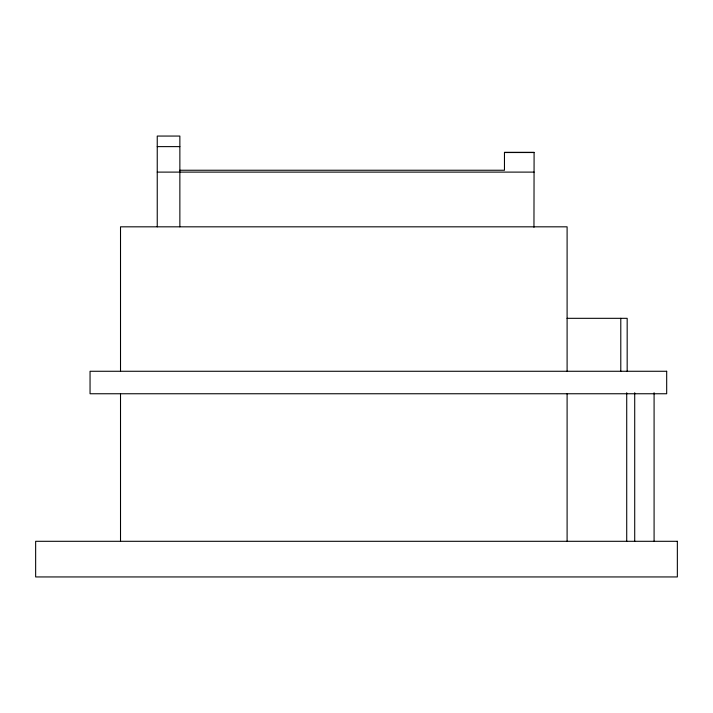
<?xml version="1.0" encoding="UTF-8"?>
<svg xmlns="http://www.w3.org/2000/svg" width="713" height="713" viewBox="0 0 713 713"><rect width="100%" height="100%" fill="white"/><g stroke="black" fill="none" stroke-linecap="round" stroke-linejoin="round"><path stroke-width="1.07" d="M157.243 146.62L179.863 146.62M504.465 152.529L533.957 152.529M179.863 170.247L504.465 170.247L504.465 152.324L534.099 152.324L533.957 227.278M157.243 172.109L534.099 172.109M567.031 318.319L627.173 318.319L627.173 371.268M654.088 392.738L654.088 541.301M634.713 392.738L634.713 541.301M626.718 392.729L626.718 541.301M620.791 318.319L620.791 371.268M567.102 371.268L567.102 226.823L120.515 226.823L120.515 371.268M567.102 393.754L567.102 541.301M179.863 226.823L179.863 136.058L157.243 136.058L157.243 226.823M120.515 393.754L120.515 541.301M666.682 371.268L90.052 371.268L90.052 393.754L666.682 393.754L666.682 371.268M677.35 541.301L35.65 541.301L35.65 576.942L677.35 576.942L677.35 541.301"/></g></svg>
